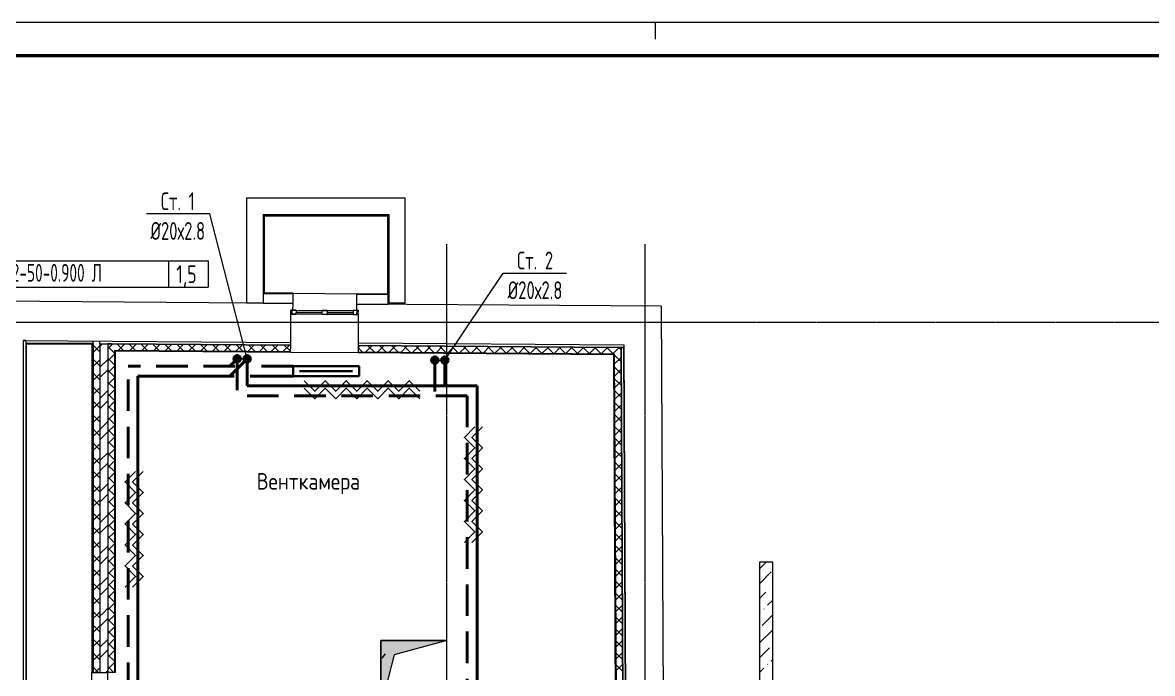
# Model space of a CAD drawing. Header units: millimetres. Extents: x -3929 to 624051, y 52832 to 514950.
# Drawn here: x 166321 to 183430, y 102372 to 112232 of the extents above; entities that cross this region are included whole.
import ezdxf
from ezdxf import colors
from ezdxf.entities.mleader import LeaderData, LeaderLine
from ezdxf.enums import TextEntityAlignment as Align
from ezdxf.math import Vec2, Vec3

# ---------------------------------------------------------------- set-up
doc = ezdxf.new("R2010")
doc.units = ezdxf.units.MM
for name, pattern in [('ADSK_Линия сетки', [25, 20, -2.5, 0, -2.5]), ('ADSK_Штриховая_ш2 п1', [3, 2, -1]), ('Hidden', [7.14375, 4.7625, -2.38125])]:
    doc.linetypes.add(name, pattern=pattern)
for name, color, linetype in [('9_Форматы', 7, 'Continuous'), ('ПРИБОРЫ', 3, 'Continuous'), ('статистика приборов', 252, 'Continuous'), ('стояки', 7, 'Continuous')]:
    doc.layers.add(name, color=color, linetype=linetype)
for name, color, linetype, lineweight in [('_ Окна', 7, 'Continuous', 9), ('Аннотация', 7, 'Continuous', 18), ('Марки помещений', 7, 'Continuous', 20), ('ОВ-ИЗОЛЯЦИЯ', 7, 'Continuous', 25), ('ОВ-О-Оборудование', 32, 'Continuous', 35), ('ОВ-рамка', 7, 'Continuous', 30), ('ОВ-ТЕКСТ', 7, 'Continuous', 25), ('Окна', 7, 'Continuous', 9), ('Оси', 253, 'Continuous', 9), ('Перекрытие', 7, 'Continuous', 18), ('Стены внутренние', 7, 'Continuous', 18), ('Стены наружные', 7, 'Continuous', 18), ('Стены несущие', 7, 'Continuous', 30), ('Стены отделка', 7, 'Continuous', 30), ('Стены штриховка', 7, 'Continuous', 9), ('ШТРИХОВКА', 252, 'Continuous', 15)]:
    doc.layers.add(name, color=color, linetype=linetype, lineweight=lineweight)
doc.layers.add('т11.1', color=1, linetype='Continuous', true_color=0xff0000)
doc.layers.add('т21.1', color=5, linetype='Continuous', true_color=0x0000ff)
doc.styles.add('GOST Common_2', font='GOST_Common.ttf', dxfattribs={"width": 0.9, "height": 250})
doc.styles.add('СТИЛЬ', font='simplex.shx', dxfattribs={"width": 0.65})

# ---------------------------------------------------------------- blocks, each defined once
blk = doc.blocks.new('*U2874')
at = {"layer": 'ОВ-О-Оборудование', "color": 32, "ltscale": 0.1, "true_color": 0xcd6928}
for p, q in [((500, 75), (-500, 75)), ((-500, 75), (-500, -75)), ((-400, 0), (400, 0)), ((500, -75), (500, 75)), ((-500, -75), (500, -75))]:
    blk.add_line(p, q, dxfattribs=at)
blk = doc.blocks.new('подвал')
at = {"layer": 'Стены наружные', "lineweight": 5}
h = blk.add_hatch(color=8, dxfattribs=at)
h.paths.add_polyline_path([(362595.971, -302100.928), (362594.847, -302095.919), (362115.844, -302092.329), (362115.844, -302097.329), (362594.847, -302100.919)])
h.paths.add_polyline_path([(361154.834, -302090.128), (361154.709, -302085.127), (360720.52, -302082.093), (360720.52, -302086.723), (360720.52, -302086.873), (361154.709, -302090.125)])
at = {"layer": 'ШТРИХОВКА', "lineweight": 5}
h = blk.add_hatch(color=8, dxfattribs=at)
h.dxf.hatch_style = 1
h.paths.add_polyline_path([(362486.62, -308345.672), (362486.62, -307345.672), (363486.62, -307345.672), (362684.114, -307560.703)])
at = {"layer": '_ Окна', "color": 8, "lineweight": 5}
for p, q in [((361123.51, -302399.871), (361123.96, -302339.873)), ((361199.508, -302400.441), (361123.51, -302399.871)), ((361123.96, -302339.873), (361199.958, -302340.443)), ((361143.509, -302400.021), (361143.959, -302340.023)), ((361199.958, -302340.443), (361199.508, -302400.441)), ((361199.733, -302370.442), (361595.722, -302373.412)), ((361595.497, -302403.411), (361595.947, -302343.413)), ((361671.495, -302403.981), (361595.497, -302403.411)), ((361595.947, -302343.413), (361671.945, -302343.983)), ((361671.945, -302343.983), (361671.495, -302403.981)), ((361671.72, -302373.982), (362067.708, -302376.952)), ((362067.933, -302346.952), (362067.483, -302406.951)), ((362067.483, -302406.951), (362143.481, -302407.521)), ((362143.931, -302347.522), (362067.933, -302346.952)), ((362123.482, -302407.371), (362123.932, -302347.372)), ((362143.481, -302407.521), (362143.931, -302347.522))]:
    blk.add_line(p, q, dxfattribs=at)
at = {"layer": 'Аннотация', "color": 8, "lineweight": 5}
blk.add_line((362548.793, -307549.737), (362498.464, -307610.619), dxfattribs=at)
at = {"layer": 'Окна', "color": 8, "lineweight": 5}
for p, q in [((361123.96, -302339.873), (361123.51, -302399.871)), ((361123.51, -302399.871), (361199.508, -302400.441)), ((361199.958, -302340.443), (361123.96, -302339.873)), ((361595.497, -302403.411), (361199.508, -302400.441)), ((361199.958, -302340.443), (361595.947, -302343.413)), ((361595.497, -302403.411), (361671.495, -302403.981)), ((361671.945, -302343.983), (361595.947, -302343.413)), ((362067.483, -302406.951), (361671.495, -302403.981)), ((361671.945, -302343.983), (362067.933, -302346.952)), ((362067.483, -302406.951), (362143.481, -302407.521)), ((362143.931, -302347.522), (362067.933, -302346.952)), ((362143.481, -302407.521), (362143.931, -302347.522))]:
    blk.add_line(p, q, dxfattribs=at)
at = {"layer": 'Оси', "color": 8, "linetype": 'ADSK_Линия сетки', "lineweight": 5}
for p, q in [((363486.62, -349917.118), (363486.62, -301342.622)), ((366486.62, -349917.118), (366486.62, -301342.622)), ((353372.326, -302520.621), (419602.055, -302520.621))]:
    blk.add_line(p, q, dxfattribs=at)
at = {"layer": 'Перекрытие', "color": 8, "lineweight": 5}
for p, q in [((363486.62, -307345.672), (362486.62, -307345.672)), ((362486.62, -307345.672), (362486.62, -308345.672)), ((363486.62, -308345.672), (363486.62, -307345.672)), ((358109.267, -308375.693), (358109.267, -307830.693)), ((358349.267, -308375.693), (358349.267, -307830.693))]:
    blk.add_line(p, q, dxfattribs=at)
at = {"layer": 'Стены внутренние', "color": 8, "linetype": 'Continuous', "lineweight": 5}
for p, q in [((358229.267, -302972.595), (358129.267, -302872.595)), ((358129.267, -302981.569), (358229.267, -302881.569)), ((358229.267, -302891.291), (358272.059, -302848.499)), ((358229.267, -303184.727), (358129.267, -303084.727)), ((358129.267, -303193.701), (358229.267, -303093.701)), ((358229.267, -303205.6), (358349.267, -303085.6)), ((358229.267, -303396.859), (358129.267, -303296.859)), ((358129.267, -303405.833), (358229.267, -303305.833)), ((358229.267, -303362.754), (358349.267, -303242.754)), ((358229.267, -303608.991), (358129.267, -303508.991)), ((358129.267, -303617.965), (358229.267, -303517.965)), ((358229.267, -303677.064), (358349.267, -303557.064)), ((358229.267, -303821.123), (358129.267, -303721.123)), ((358129.267, -303830.097), (358229.267, -303730.097)), ((358229.267, -303834.218), (358349.267, -303714.218)), ((358229.267, -304033.255), (358129.267, -303933.255)), ((358129.267, -304042.229), (358229.267, -303942.229)), ((358229.267, -304148.527), (358349.267, -304028.527)), ((358229.267, -304245.387), (358129.267, -304145.387)), ((358129.267, -304254.361), (358229.267, -304154.361)), ((358229.267, -304305.681), (358349.267, -304185.681)), ((358229.267, -304457.519), (358129.267, -304357.519)), ((358129.267, -304466.493), (358229.267, -304366.493)), ((358229.267, -304619.991), (358349.267, -304499.991)), ((358229.267, -304669.651), (358129.267, -304569.651)), ((358129.267, -304678.625), (358229.267, -304578.625)), ((358229.267, -304777.145), (358349.267, -304657.145)), ((358229.267, -304881.783), (358129.267, -304781.783)), ((358129.267, -304890.757), (358229.267, -304790.757)), ((358229.267, -305093.915), (358129.267, -304993.915)), ((358129.267, -305102.889), (358229.267, -305002.889)), ((358229.267, -305091.454), (358349.267, -304971.454)), ((358229.267, -305306.047), (358129.267, -305206.047)), ((358129.267, -305315.021), (358229.267, -305215.021)), ((358229.267, -305248.608), (358349.267, -305128.608)), ((358229.267, -305518.179), (358129.267, -305418.179)), ((358129.267, -305527.153), (358229.267, -305427.153)), ((358229.267, -305562.918), (358349.267, -305442.918)), ((358229.267, -305730.311), (358129.267, -305630.311)), ((358129.267, -305739.285), (358229.267, -305639.285)), ((358229.267, -305720.072), (358349.267, -305600.072)), ((358229.267, -305942.443), (358129.267, -305842.443)), ((358129.267, -305951.417), (358229.267, -305851.417)), ((358229.267, -306034.381), (358349.267, -305914.381)), ((358229.267, -306154.576), (358129.267, -306054.576)), ((358129.267, -306163.549), (358229.267, -306063.549)), ((358229.267, -306191.535), (358349.267, -306071.535)), ((368218.597, -306260.092), (368319.642, -306159.048)), ((358229.267, -306366.708), (358129.267, -306266.708)), ((358129.267, -306375.681), (358229.267, -306275.681)), ((358229.267, -306505.844), (358349.267, -306385.844)), ((368218.597, -306484.599), (368398.078, -306305.118)), ((358229.267, -306578.84), (358129.267, -306478.84)), ((358129.267, -306587.813), (358229.267, -306487.813)), ((358229.267, -306662.998), (358349.267, -306542.998)), ((368370.015, -306557.687), (368372.386, -306555.316)), ((358229.267, -306790.972), (358129.267, -306690.972)), ((358129.267, -306799.945), (358229.267, -306699.945)), ((368218.597, -306709.105), (368313.888, -306613.814)), ((368341.952, -306810.256), (368418.597, -306733.611)), ((358154.971, -306928.808), (358129.267, -306903.104)), ((358129.267, -307012.077), (358212.536, -306928.808)), ((358229.267, -307003.104), (358154.971, -306928.808)), ((358212.536, -306928.808), (358229.267, -306912.077)), ((358229.267, -306977.308), (358277.767, -306928.808)), ((358277.767, -306928.808), (358349.267, -306857.308)), ((368218.597, -306933.611), (368229.699, -306922.509)), ((368285.825, -306866.383), (368288.196, -306864.012)), ((358229.267, -307215.236), (358129.267, -307115.236)), ((358229.267, -307134.462), (358349.267, -307014.462)), ((368257.763, -307118.952), (368418.597, -306958.118)), ((358129.267, -307224.209), (358229.267, -307124.209)), ((368218.597, -307382.624), (368418.597, -307182.624)), ((358229.267, -307427.368), (358129.267, -307327.368)), ((358129.267, -307436.341), (358229.267, -307336.341)), ((358229.267, -307448.771), (358349.267, -307328.771)), ((368218.597, -307607.131), (368370.016, -307455.711)), ((358229.267, -307639.5), (358129.267, -307539.5)), ((358129.267, -307648.473), (358229.267, -307548.473)), ((358229.267, -307605.925), (358349.267, -307485.925)), ((368398.08, -307652.154), (368418.597, -307631.637)), ((358208.328, -307830.693), (358129.267, -307751.632)), ((358159.179, -307830.693), (358229.267, -307760.605)), ((358318.808, -307830.693), (358349.267, -307800.235)), ((368218.597, -307831.637), (368285.827, -307764.407)), ((368341.954, -307708.28), (368344.324, -307705.91))]:
    blk.add_line(p, q, dxfattribs=at)
at = {"layer": 'Стены наружные', "color": 8, "lineweight": 5}
for p, q in [((361155.834, -302090.135), (361155.871, -302085.135)), ((361155.871, -302085.135), (362115.844, -302092.329))]:
    blk.add_line(p, q, dxfattribs=at)
at = {"layer": 'Стены несущие', "color": 8, "lineweight": 5}
for p, q in [((360450.52, -300642.147), (360450.52, -302227.147)), ((362855.029, -300642.147), (360450.52, -300642.147)), ((362855.029, -302227.147), (362855.029, -300642.147)), ((360700.52, -300892.147), (362605.029, -300892.147)), ((360700.52, -300892.147), (360700.52, -302227.147)), ((362605.029, -300892.147), (362605.029, -302227.147)), ((361154.709, -302240.101), (356559.267, -302205.636)), ((360450.52, -302227.147), (360700.52, -302227.147)), ((360700.52, -302236.727), (361153.709, -302240.123)), ((361153.959, -302340.098), (361154.709, -302240.101)), ((362114.682, -302247.3), (362113.932, -302347.297)), ((366731.085, -302281.922), (362114.682, -302247.3)), ((362114.682, -302247.325), (362594.847, -302250.923)), ((362605.029, -302227.147), (362855.029, -302227.147)), ((366731.085, -302281.922), (366773.145, -310556.574)), ((361120.285, -302829.859), (361123.508, -302400.207)), ((361123.96, -302339.873), (361122.96, -302339.865)), ((362143.481, -302407.521), (362140.257, -302837.509)), ((357069.267, -302799.477), (357069.267, -308745.67)), ((357069.267, -302799.477), (361120.285, -302829.859)), ((362140.257, -302837.509), (362140.257, -302837.509)), ((362140.257, -302837.509), (366164.055, -302867.686)), ((358229.267, -302848.178), (358349.267, -302848.178)), ((358229.267, -302848.178), (358229.267, -307830.693)), ((358349.267, -302848.178), (358349.267, -307830.693)), ((366164.055, -302867.686), (366193.933, -308745.67)), ((368418.597, -306159.048), (368218.597, -306159.048)), ((368218.597, -306159.048), (368218.597, -308290.948)), ((368418.597, -311944.048), (368418.597, -306159.048)), ((358229.267, -307830.693), (358349.267, -307830.693))]:
    blk.add_line(p, q, dxfattribs=at)
at = {"layer": 'Стены отделка', "color": 8, "lineweight": 5}
for p, q in [((360710.784, -300912.147), (360700.52, -300912.147)), ((360710.784, -300892.147), (360710.784, -300912.147)), ((360720.52, -302086.723), (360720.52, -300912.147)), ((360720.52, -300912.147), (362585.029, -300912.147)), ((362585.029, -300902.147), (362585.029, -300892.147)), ((362605.029, -300902.147), (362585.029, -300902.147)), ((362585.029, -300912.147), (362585.029, -302080.845)), ((361155.871, -302085.135), (360700.52, -302081.723)), ((360700.52, -302086.723), (360720.52, -302086.723)), ((361154.709, -302240.131), (361155.834, -302090.135)), ((361155.834, -302090.135), (361154.834, -302090.128)), ((361154.834, -302090.128), (361155.834, -302090.135)), ((361155.834, -302090.135), (361155.871, -302085.135)), ((362115.807, -302097.329), (362114.682, -302247.325)), ((362115.844, -302092.329), (362115.807, -302097.329)), ((362596.008, -302095.928), (362115.844, -302092.329)), ((362585.029, -302080.845), (362605.029, -302080.995)), ((362594.847, -302250.923), (362596.008, -302095.928)), ((360700.52, -302227.147), (360700.52, -302236.727)), ((361153.709, -302240.123), (361154.709, -302240.131)), ((357109.267, -302800.039), (357069.267, -302800.039)), ((357109.567, -302799.78), (357109.267, -302839.778)), ((357109.267, -302800.039), (357109.267, -308745.67)), ((358129.267, -302847.428), (357109.267, -302839.778)), ((361119.985, -302869.858), (361120.285, -302829.859)), ((362140.257, -302837.509), (362139.957, -302877.508)), ((357119.267, -308715.67), (357119.267, -302849.854)), ((357119.267, -302849.854), (358109.267, -302857.278)), ((358109.267, -302852.728), (358109.267, -302847.278)), ((358109.267, -302852.728), (358129.267, -302852.728)), ((358109.267, -302857.278), (358109.267, -307830.693)), ((358129.267, -302847.428), (358129.267, -307830.693)), ((358229.267, -302848.178), (358399.267, -302849.453)), ((358399.267, -302849.452), (358349.267, -302849.077)), ((361119.235, -302969.854), (358449.267, -302949.83)), ((358449.267, -302949.83), (358449.267, -307830.693)), ((361119.16, -302979.853), (358459.267, -302959.905)), ((358459.267, -302959.905), (358459.267, -307830.693)), ((361119.145, -302981.853), (358461.267, -302961.92)), ((358461.267, -302961.92), (358461.267, -307830.693)), ((361119.985, -302869.857), (361118.985, -302869.849)), ((361118.985, -302869.85), (361119.985, -302869.858)), ((361119.145, -302981.853), (361119.985, -302869.857)), ((362139.117, -302989.503), (361119.145, -302981.853)), ((361119.16, -302979.853), (361119.16, -302979.853)), ((361119.235, -302969.854), (361119.235, -302969.854)), ((362139.957, -302877.506), (362139.117, -302989.503)), ((366012.821, -303018.555), (362139.117, -302989.503)), ((366014.811, -303016.57), (362139.132, -302987.503)), ((366024.761, -303006.644), (362139.207, -302977.503)), ((366053.321, -308625.67), (366024.761, -303006.644)), ((366124.257, -302907.388), (366074.255, -302907.013)), ((366074.255, -302907.014), (366164.259, -302907.689)), ((366153.831, -308725.67), (366124.257, -302907.388)), ((366164.257, -302907.353), (366124.258, -302907.557)), ((366124.258, -302907.557), (366153.932, -308745.713)), ((366193.932, -308745.51), (366164.257, -302907.353)), ((366041.26, -308613.67), (366012.821, -303018.555)), ((366043.271, -308615.67), (366014.811, -303016.57)), ((358109.267, -307830.693), (358229.267, -307830.693)), ((358461.267, -307830.693), (358349.267, -307830.693))]:
    blk.add_line(p, q, dxfattribs=at)
at = {"layer": 'Стены штриховка', "color": 8, "lineweight": 5}
for p, q in [((361154.834, -302090.128), (360700.52, -302086.723)), ((360700.52, -302086.723), (361154.834, -302090.128)), ((362595.971, -302100.928), (362115.807, -302097.329)), ((362115.807, -302097.329), (362595.971, -302100.928)), ((358129.267, -302847.428), (358129.267, -302807.427)), ((358229.267, -302848.178), (358229.267, -302808.177)), ((358109.267, -302857.278), (358109.267, -302852.728)), ((361118.985, -302869.849), (358399.267, -302849.452)), ((358399.267, -302849.453), (361118.985, -302869.85)), ((366074.255, -302907.013), (362139.957, -302877.506)), ((362139.957, -302877.508), (366074.255, -302907.014))]:
    blk.add_line(p, q, dxfattribs=at)
at = {"layer": 'ШТРИХОВКА', "color": 8, "linetype": 'Continuous', "lineweight": 5}
for p, q in [((358349.267, -302928.446), (358428.044, -302849.669)), ((358449.267, -302990.362), (358349.267, -302890.362)), ((358349.267, -303108.051), (358449.267, -303008.051)), ((358589.39, -302950.88), (358488.633, -302850.123)), ((358507.055, -302950.263), (358606.312, -302851.006)), ((358770.352, -302952.238), (358669.595, -302851.481)), ((358685.323, -302951.6), (358784.58, -302852.343)), ((358951.315, -302953.595), (358850.557, -302852.838)), ((358863.591, -302952.937), (358962.848, -302853.68)), ((359132.277, -302954.952), (359031.52, -302854.195)), ((359041.859, -302954.274), (359141.116, -302855.017)), ((359313.239, -302956.309), (359212.482, -302855.552)), ((359220.127, -302955.611), (359319.384, -302856.354)), ((359494.201, -302957.666), (359393.444, -302856.909)), ((359398.396, -302956.948), (359497.653, -302857.691)), ((359675.164, -302959.023), (359574.407, -302858.266)), ((359576.664, -302958.285), (359675.921, -302859.028)), ((359754.932, -302959.622), (359854.189, -302860.365)), ((359856.126, -302960.381), (359755.369, -302859.624)), ((359933.2, -302960.959), (360032.457, -302861.702)), ((360037.088, -302961.738), (359936.331, -302860.981)), ((360111.468, -302962.296), (360210.725, -302863.039)), ((360218.051, -302963.095), (360117.294, -302862.338)), ((360289.736, -302963.633), (360388.993, -302864.376)), ((360399.013, -302964.452), (360298.256, -302863.695)), ((360468.005, -302964.97), (360567.262, -302865.713)), ((360579.975, -302965.809), (360479.218, -302865.052)), ((360646.273, -302966.307), (360745.53, -302867.05)), ((360760.938, -302967.167), (360660.18, -302866.41)), ((360824.541, -302967.644), (360923.798, -302868.387)), ((360941.9, -302968.524), (360841.143, -302867.767)), ((361002.809, -302968.981), (361102.066, -302869.724)), ((361119.262, -302966.281), (361022.105, -302869.124)), ((362139.715, -302909.705), (362171.675, -302877.745)), ((362208.636, -302978.024), (362139.72, -302909.108)), ((362250.686, -302978.339), (362349.943, -302879.082)), ((362389.598, -302979.381), (362288.841, -302878.624)), ((362428.954, -302979.676), (362528.211, -302880.419)), ((362570.561, -302980.738), (362469.804, -302879.981)), ((362607.222, -302981.013), (362706.479, -302881.756)), ((362751.523, -302982.096), (362650.766, -302881.338)), ((362785.49, -302982.35), (362884.747, -302883.093)), ((362932.485, -302983.453), (362831.728, -302882.696)), ((362963.759, -302983.687), (363063.016, -302884.43)), ((363113.447, -302984.81), (363012.69, -302884.053)), ((363142.027, -302985.024), (363241.284, -302885.767)), ((363294.41, -302986.167), (363193.653, -302885.41)), ((363320.295, -302986.361), (363419.552, -302887.104)), ((363475.372, -302987.524), (363374.615, -302886.767)), ((363498.563, -302987.698), (363597.82, -302888.441)), ((363656.334, -302988.881), (363555.577, -302888.124)), ((363676.831, -302989.035), (363776.088, -302889.778)), ((363837.297, -302990.239), (363736.54, -302889.482)), ((363855.099, -302990.372), (363954.356, -302891.115)), ((364018.259, -302991.596), (363917.502, -302890.839)), ((364033.367, -302991.709), (364132.624, -302892.452)), ((364199.221, -302992.953), (364098.464, -302892.196)), ((364211.636, -302993.046), (364310.893, -302893.789)), ((364380.184, -302994.31), (364279.427, -302893.553)), ((364389.904, -302994.383), (364489.161, -302895.126)), ((364561.146, -302995.667), (364460.389, -302894.91)), ((364568.172, -302995.72), (364667.429, -302896.463)), ((364742.108, -302997.025), (364641.351, -302896.267)), ((364746.44, -302997.057), (364845.697, -302897.8)), ((364923.07, -302998.382), (364822.313, -302897.625)), ((364924.708, -302998.394), (365023.965, -302899.137)), ((365104.033, -302999.739), (365003.276, -302898.982)), ((365102.976, -302999.731), (365202.233, -302900.474)), ((365284.995, -303001.096), (365184.238, -302900.339)), ((365281.245, -303001.068), (365380.502, -302901.811)), ((365465.957, -303002.453), (365365.2, -302901.696)), ((365459.513, -303002.405), (365558.77, -302903.148)), ((365646.92, -303003.81), (365546.163, -302903.053)), ((365637.781, -303003.742), (365737.038, -302904.485)), ((365827.882, -303005.168), (365727.125, -302904.411)), ((365816.049, -303005.079), (365915.306, -302905.822)), ((366008.844, -303006.525), (365908.087, -302905.768)), ((365994.317, -303006.416), (366093.574, -302907.159)), ((366124.435, -302942.511), (366089.05, -302907.125)), ((358449.267, -303169.968), (358349.267, -303069.968)), ((366125.353, -303123.033), (366024.841, -303022.522)), ((366025.514, -303154.824), (366125.009, -303055.329)), ((358349.267, -303287.656), (358449.267, -303187.656)), ((358449.267, -303349.573), (358349.267, -303249.573)), ((366126.27, -303303.556), (366025.759, -303203.044)), ((366026.422, -303333.521), (366125.917, -303234.026)), ((358349.267, -303467.261), (358449.267, -303367.261)), ((358449.267, -303529.178), (358349.267, -303429.178)), ((366127.188, -303484.079), (366026.676, -303383.567)), ((366027.33, -303512.218), (366126.825, -303412.723)), ((358349.267, -303646.866), (358449.267, -303546.866)), ((358449.267, -303708.783), (358349.267, -303608.783)), ((366128.106, -303664.601), (366027.594, -303564.09)), ((366028.239, -303690.915), (366127.734, -303591.42)), ((358349.267, -303826.471), (358449.267, -303726.471)), ((358449.267, -303888.388), (358349.267, -303788.388)), ((366129.023, -303845.124), (366028.512, -303744.613)), ((366029.147, -303869.612), (366128.642, -303770.117)), ((358349.267, -304006.077), (358449.267, -303906.077)), ((358449.267, -304067.993), (358349.267, -303967.993)), ((366129.941, -304025.647), (366029.429, -303925.135)), ((366030.055, -304048.308), (366129.55, -303948.813)), ((358349.267, -304185.682), (358449.267, -304085.682)), ((358449.267, -304247.598), (358349.267, -304147.598)), ((366130.858, -304206.17), (366030.347, -304105.658)), ((366030.964, -304227.005), (366130.458, -304127.51)), ((358349.267, -304365.287), (358449.267, -304265.287)), ((358449.267, -304427.203), (358349.267, -304327.203)), ((366131.776, -304386.692), (366031.264, -304286.181)), ((366031.872, -304405.702), (366131.367, -304306.207)), ((358349.267, -304544.892), (358449.267, -304444.892)), ((358449.267, -304606.809), (358349.267, -304506.809)), ((366132.693, -304567.215), (366032.182, -304466.703)), ((366032.78, -304584.399), (366132.275, -304484.904)), ((358349.267, -304724.497), (358449.267, -304624.497)), ((358449.267, -304786.414), (358349.267, -304686.414)), ((366133.611, -304747.738), (366033.099, -304647.226)), ((366033.688, -304763.096), (366133.183, -304663.601)), ((358349.267, -304904.102), (358449.267, -304804.102)), ((358449.267, -304966.019), (358349.267, -304866.019)), ((366134.529, -304928.26), (366034.017, -304827.749)), ((366034.597, -304941.793), (366134.092, -304842.298)), ((358349.267, -305083.707), (358449.267, -304983.707)), ((358449.267, -305145.624), (358349.267, -305045.624)), ((366135.446, -305108.783), (366034.935, -305008.271)), ((366035.505, -305120.489), (366135, -305020.994)), ((358349.267, -305263.312), (358449.267, -305163.312)), ((358449.267, -305325.229), (358349.267, -305225.229)), ((366136.364, -305289.306), (366035.852, -305188.794)), ((366036.413, -305299.186), (366135.908, -305199.691)), ((358349.267, -305442.918), (358449.267, -305342.918)), ((358449.267, -305504.834), (358349.267, -305404.834)), ((366137.281, -305469.828), (366036.77, -305369.317)), ((366037.322, -305477.883), (366136.817, -305378.388)), ((358349.267, -305622.523), (358449.267, -305522.523)), ((366138.199, -305650.351), (366037.687, -305549.84)), ((366038.23, -305656.58), (366137.725, -305557.085)), ((358449.267, -305684.439), (358349.267, -305584.439)), ((358349.267, -305802.128), (358449.267, -305702.128)), ((366139.116, -305830.874), (366038.605, -305730.362)), ((366039.138, -305835.277), (366138.633, -305735.782)), ((358449.267, -305864.044), (358349.267, -305764.044)), ((358349.267, -305981.733), (358449.267, -305881.733)), ((366140.034, -306011.397), (366039.523, -305910.885)), ((366040.047, -306013.974), (366139.541, -305914.479)), ((358449.267, -306043.65), (358349.267, -305943.65)), ((358349.267, -306161.338), (358449.267, -306061.338)), ((366140.952, -306191.919), (366040.44, -306091.408)), ((366040.955, -306192.67), (366140.45, -306093.175)), ((358449.267, -306223.255), (358349.267, -306123.255)), ((358349.267, -306340.943), (358449.267, -306240.943)), ((358449.267, -306402.86), (358349.267, -306302.86)), ((358349.267, -306520.548), (358449.267, -306420.548)), ((366141.869, -306372.442), (366041.358, -306271.93)), ((366041.863, -306371.367), (366141.358, -306271.872)), ((358449.267, -306582.465), (358349.267, -306482.465)), ((358349.267, -306700.153), (358449.267, -306600.153)), ((366142.787, -306552.965), (366042.275, -306452.453)), ((366042.771, -306550.064), (366142.266, -306450.569)), ((358449.267, -306762.07), (358349.267, -306662.07)), ((366143.704, -306733.487), (366043.193, -306632.976)), ((366043.68, -306728.761), (366143.175, -306629.266)), ((358349.267, -306879.759), (358449.267, -306779.759)), ((358449.267, -306941.675), (358349.267, -306841.675)), ((366144.622, -306914.01), (366044.11, -306813.498)), ((366044.588, -306907.458), (366144.083, -306807.963)), ((358349.267, -307059.364), (358449.267, -306959.364)), ((358449.267, -307121.28), (358349.267, -307021.28)), ((366145.54, -307094.533), (366045.028, -306994.021)), ((366045.496, -307086.154), (366144.991, -306986.66)), ((358349.267, -307238.969), (358449.267, -307138.969)), ((358449.267, -307300.885), (358349.267, -307200.885)), ((366146.457, -307275.055), (366045.946, -307174.544)), ((366046.405, -307264.851), (366145.9, -307165.356)), ((358349.267, -307418.574), (358449.267, -307318.574)), ((358449.267, -307480.491), (358349.267, -307380.491)), ((366147.375, -307455.578), (366046.863, -307355.067)), ((366047.313, -307443.548), (366146.808, -307344.053)), ((358349.267, -307598.179), (358449.267, -307498.179)), ((358449.267, -307660.096), (358349.267, -307560.096)), ((366148.292, -307636.101), (366047.781, -307535.589)), ((366048.221, -307622.245), (366147.716, -307522.75)), ((358349.267, -307777.784), (358449.267, -307677.784)), ((358440.259, -307830.693), (358349.267, -307739.701)), ((366149.21, -307816.623), (366048.698, -307716.112)), ((366049.129, -307800.942), (366148.624, -307701.447))]:
    blk.add_line(p, q, dxfattribs=at)
at = {"layer": 'ШТРИХОВКА', "color": 8, "lineweight": 5}
for p, q in [((362486.62, -308345.672), (362486.62, -307345.672)), ((362486.62, -307345.672), (363486.62, -307345.672)), ((363486.62, -307345.672), (362684.114, -307560.703)), ((362684.114, -307560.703), (362486.62, -308345.672))]:
    blk.add_line(p, q, dxfattribs=at)
at = {"layer": 'Марки помещений', "color": 8, "lineweight": 5, "style": 'GOST Common_2', "width": 0.9}
blk.add_text('Венткамера', height=250, dxfattribs=at).set_placement((360604.583, -305058.279))
blk = doc.blocks.new('*U2998')
at = {"layer": '9_Форматы', "color": 7, "linetype": 'Continuous', "lineweight": 9, "ltscale": 100}
blk.add_lwpolyline([(5, -5), (5, 589), (-836, 589), (-836, -5)], close=True, dxfattribs=at)
at = {"layer": '9_Форматы', "color": 7, "linetype": 'Continuous', "lineweight": 15, "ltscale": 100}
blk.add_lwpolyline([(-626, 589), (-626, 586.5)], dxfattribs=at)
at = {"layer": '9_Форматы', "color": 7, "linetype": 'Continuous', "lineweight": 9, "ltscale": 100, "const_width": 0.5}
blk.add_lwpolyline([(0, 0), (0, 584), (-816, 584), (-816, 0)], close=True, dxfattribs=at)

msp = doc.modelspace()

# ---------------------------------------------------------------- hatches: boundary and pattern name
at = {"layer": 'т11.1', "lineweight": 40}
h = msp.add_hatch(color=256, dxfattribs=at)
h.dxf.hatch_style = 1
h.paths.add_polyline_path([(169770.517, 107138.908, 1), (169670.517, 107138.908, 1)])
h = msp.add_hatch(color=256, dxfattribs=at)
h.dxf.hatch_style = 1
h.paths.add_polyline_path([(172765.045, 107118.797, 1), (172665.045, 107118.797, 1)])
at = {"layer": 'т21.1', "linetype": 'ADSK_Штриховая_ш2 п1', "lineweight": 40, "ltscale": 50}
h = msp.add_hatch(color=256, dxfattribs=at)
h.dxf.hatch_style = 1
h.paths.add_polyline_path([(169620.517, 107138.908, 1), (169520.517, 107138.908, 1)])
h = msp.add_hatch(color=256, dxfattribs=at)
h.dxf.hatch_style = 1
h.paths.add_polyline_path([(172615.045, 107118.797, 1), (172515.045, 107118.797, 1)])

# ---------------------------------------------------------------- linework, layer by layer
at = {"layer": 'ОВ-ИЗОЛЯЦИЯ', "color": 7, "linetype": 'ByBlock'}
for points in [[(172335.06, 106647.374), (172175.961, 106806.473), (172016.862, 106647.374), (171857.763, 106806.473), (171698.664, 106647.374), (171539.565, 106806.473), (171380.466, 106647.374), (171221.366, 106806.473), (171062.267, 106647.374), (170903.168, 106806.473), (170744.069, 106647.374), (170584.97, 106806.473)], [(172334.911, 106532.433), (172175.812, 106691.532), (172016.713, 106532.433), (171857.614, 106691.532), (171698.515, 106532.433), (171539.416, 106691.532), (171380.317, 106532.433), (171221.218, 106691.532), (171062.119, 106532.433), (170903.02, 106691.532), (170743.921, 106532.433), (170584.822, 106691.532)], [(173169.626, 106106.262), (173010.527, 105947.163), (173169.626, 105788.064), (173010.527, 105628.965), (173169.626, 105469.866), (173010.527, 105310.767), (173169.626, 105151.668), (173010.527, 104992.569), (173169.626, 104833.47), (173010.527, 104674.371), (173169.626, 104515.272), (173010.527, 104356.173)], [(173284.567, 106106.113), (173125.468, 105947.014), (173284.567, 105787.915), (173125.468, 105628.816), (173284.567, 105469.717), (173125.468, 105310.618), (173284.567, 105151.519), (173125.468, 104992.42), (173284.567, 104833.321), (173125.468, 104674.222), (173284.567, 104515.123), (173125.468, 104356.024)], [(168031.5, 105430.798), (167872.401, 105271.699), (168031.5, 105112.6), (167872.401, 104953.501), (168031.5, 104794.402), (167872.401, 104635.303), (168031.5, 104476.204), (167872.401, 104317.105), (168031.5, 104158.006), (167872.401, 103998.906), (168031.5, 103839.807), (167872.401, 103680.708)], [(168146.441, 105430.649), (167987.342, 105271.55), (168146.441, 105112.451), (167987.342, 104953.352), (168146.441, 104794.253), (167987.342, 104635.154), (168146.441, 104476.055), (167987.342, 104316.956), (168146.441, 104157.857), (167987.342, 103998.758), (168146.441, 103839.659), (167987.342, 103680.56)]]:
    msp.add_lwpolyline(points, dxfattribs=at)
at = {"layer": 'ПРИБОРЫ', "color": 7, "lineweight": 15}
for p, q in [((164371.496, 108623.624), (169131.117, 108623.624)), ((164371.496, 108623.624), (169131.117, 108623.624)), ((168531.117, 108623.624), (168531.117, 108223.624)), ((169131.117, 108623.624), (169131.117, 108223.624)), ((164371.496, 108223.624), (169131.117, 108223.624))]:
    msp.add_line(p, q, dxfattribs=at)
at = {"layer": 'т11.1', "lineweight": 40}
for p, q in [((169720.517, 107138.908), (169458.532, 106876.923)), ((169720.517, 107138.908), (169720.517, 106726.923)), ((172715.045, 107118.797), (172715.045, 106726.923)), ((168066.891, 100782.556), (168066.891, 106876.923)), ((169525.417, 106876.923), (168066.891, 106876.923)), ((170415.789, 106876.923), (169767.933, 106876.923)), ((173205.017, 106726.923), (169720.517, 106726.923)), ((173205.017, 106726.923), (173205.017, 93649.473))]:
    msp.add_line(p, q, dxfattribs=at)
for centre in [(169720.517, 107138.908), (172715.045, 107118.797)]:
    msp.add_circle(centre, 50, dxfattribs=at)
at = {"layer": 'т21.1', "linetype": 'Hidden', "lineweight": 40, "ltscale": 100}
for p, q in [((169570.517, 107138.908), (169458.532, 107026.923)), ((169570.517, 107138.908), (169570.517, 106576.923)), ((172565.045, 107118.797), (172565.045, 106576.923)), ((167916.891, 100632.556), (167916.891, 107026.923)), ((169536.375, 107026.923), (167916.891, 107026.923)), ((170415.789, 107026.923), (169778.89, 107026.923)), ((173055.017, 106576.923), (169570.517, 106576.923)), ((173055.017, 106576.923), (173055.017, 93799.069))]:
    msp.add_line(p, q, dxfattribs=at)
at = {"layer": 'т21.1', "lineweight": 40, "ltscale": 50}
for centre in [(169570.517, 107138.908), (172565.045, 107118.797)]:
    msp.add_circle(centre, 50, dxfattribs=at)

# ---------------------------------------------------------------- block references
at = {"layer": 'ОВ-О-Оборудование', "ltscale": 10, "xscale": -1, "rotation": 180}
msp.add_blockref('*U2874', (170915.789, 106951.923), dxfattribs=at)
at = {"layer": 'ОВ-рамка', "ltscale": 100, "transparency": 33554687, "xscale": 100, "yscale": 100, "zscale": 100}
msp.add_blockref('*U2998', (238498.26, 53331.692), dxfattribs=at)
at = {"layer": 'стояки', "color": 5, "lineweight": 40}
msp.add_blockref('подвал', (-190738.98, 410215.433), dxfattribs=at)

# ---------------------------------------------------------------- texts
at = {"layer": 'статистика приборов', "color": 7, "style": 'СТИЛЬ', "width": 0.6}
msp.add_text('PRADO Classic 22-50-0.900 Л      ', height=270, dxfattribs=at).set_placement((164414.473, 108305.477))
at = {"layer": 'статистика приборов', "color": 7, "style": 'СТИЛЬ', "width": 0.7}
msp.add_text('1,5', height=270, dxfattribs=at).set_placement((168802.182, 108284.075), align=Align.CENTER)

# ---------------------------------------------------------------- leaders
at = {"layer": 'ОВ-ТЕКСТ', "color": 7}
ml = msp.add_multileader_mtext('Standard', dxfattribs=at)
ml.set_content('\\A1;Ст. 1^J%%C20х2.8 ', color=7, style='СТИЛЬ')
ml.set_leader_properties(color=7, lineweight=18)
ml.build(insert=Vec2(0, 0))
ml.multileader.update_dxf_attribs({"text_left_attachment_type": 6, "text_right_attachment_type": 6, "dogleg_length": 0.36, "arrow_head_size": 0.126})
ctx = ml.context
ctx.base_point, ctx.char_height, ctx.arrow_head_size, ctx.landing_gap_size, ctx.plane_origin = Vec3(168186.137, 109336.146), 270, 0.126, 0.063, Vec3(170457.881, 106284.21)
ctx.left_attachment, ctx.right_attachment, ctx.text_align_type = 6, 6, 1
notes = []
notes.append((ctx, [(1, (1, 1, 0), (169155.944, 109336.146), (-1, 0), 0.252, [(1, [(169570.517, 107138.908), (169720.517, 107138.908)], 0, [])])]))
ctx.mtext.insert, ctx.mtext.width, ctx.mtext.alignment, ctx.mtext.flow_direction = Vec3(168670.914, 109660.146), 1404.14984, 2, 5
ml = msp.add_multileader_mtext('Standard', dxfattribs=at)
ml.set_content('\\A1;Ст. 2^J%%C20х2.8 ', color=7, style='СТИЛЬ')
ml.set_leader_properties(color=7, lineweight=18)
ml.build(insert=Vec2(0, 0))
ml.multileader.update_dxf_attribs({"text_left_attachment_type": 6, "text_right_attachment_type": 6, "dogleg_length": 0.36, "arrow_head_size": 0.126})
ctx = ml.context
ctx.base_point, ctx.char_height, ctx.arrow_head_size, ctx.landing_gap_size, ctx.plane_origin = Vec3(173597.048, 108437.881), 270, 0.126, 0.063, Vec3(173452.409, 106264.099)
ctx.left_attachment, ctx.right_attachment, ctx.text_align_type = 6, 6, 1
notes.append((ctx, [(0, (1, 1, 0), (173596.796, 108437.881), (1, 0), 0.252, [(1, [(172565.045, 107118.797), (172715.045, 107118.797)], 0, [])])]))
ctx.mtext.insert, ctx.mtext.width, ctx.mtext.alignment, ctx.mtext.flow_direction = Vec3(174081.825, 108761.881), 1404.14984, 2, 5
for ctx, leaders in notes:
    for number, flags, end, landing, length, lines in leaders:
        leader = LeaderData()
        leader.index, (leader.has_last_leader_line, leader.has_dogleg_vector, leader.attachment_direction) = number, flags
        leader.last_leader_point, leader.dogleg_vector, leader.dogleg_length = Vec3(end), Vec3(landing), length
        for number, points, colour, breaks in lines:
            line = LeaderLine()
            line.index, line.vertices, line.color, line.breaks = number, Vec3.list(points), colors.encode_raw_color(colour), breaks
            leader.lines.append(line)
        ctx.leaders.append(leader)

doc.saveas('drawing.dxf')
